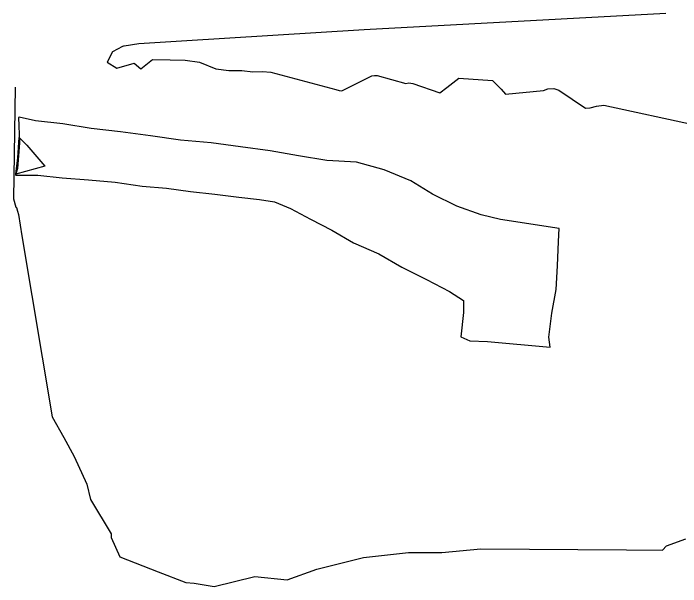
# Model space of a CAD drawing. Extents: x 7167 to 9806, y 3572 to 4349.
# Drawn here: x 7206.8 to 7508.5, y 3912.2 to 4171.6 of the extents above; entities that cross this region are included whole.
import ezdxf

# ---------------------------------------------------------------- set-up
doc = ezdxf.new("R2010")
doc.units = 0
doc.header["$MEASUREMENT"] = 0
doc.layers.add('CONTOURS', color=3, linetype='CONTINUOUS')
doc.layers.add('ROAD_FEATURES', color=7, linetype='CONTINUOUS')

msp = doc.modelspace()

# ---------------------------------------------------------------- linework, layer by layer
at = {"layer": 'CONTOURS', "linetype": 'CONTINUOUS'}
for points, elevation in [([(7501.728975, 4171.647704), (7365.391589, 4164.18487), (7282.876869, 4159.025383), (7263.496711, 4157.855506), (7256.903813, 4156.774653), (7256.573285, 4156.731541), (7256.139506, 4156.581735), (7251.663819, 4154.196871), (7249.19615, 4149.626889), (7253.543299, 4146.856709), (7261.379503, 4149.153603), (7264.374372, 4146.558605), (7269.743067, 4150.704507), (7277.649887, 4150.664953), (7284.527671, 4150.48811), (7290.918308, 4149.545205), (7298.393848, 4146.564709), (7304.137504, 4145.776861), (7310.058357, 4145.795946), (7314.993073, 4145.16177), (7319.467764, 4145.371494), (7323.152824, 4145.050521), (7352.56008, 4137.134171), (7354.074225, 4136.730596), (7355.338314, 4136.559547), (7368.88137, 4143.333026), (7370.011786, 4143.493847), (7371.289762, 4143.547832), (7384.294414, 4139.848895), (7385.664729, 4140.258368), (7387.478867, 4139.930504), (7399.553088, 4135.700068), (7402.835827, 4138.155649), (7408.236271, 4142.289739), (7423.465204, 4141.313788), (7427.299123, 4137.386029), (7429.257093, 4135.134175), (7446.47034, 4136.795487), (7448.428522, 4137.477732), (7451.082652, 4137.664712), (7453.353457, 4136.93795), (7465.430603, 4128.750777), (7467.605396, 4128.860699), (7470.380128, 4129.598961), (7473.694065, 4130.045135), (7515.49965, 4121.024793)], 1998.0275), ([(7207.594712, 4138.181765), (7206.778797, 4087.659804), (7207.90654, 4083.97496), (7208.175385, 4083.812858), (7208.694647, 4082.156549), (7209.08326, 4080.625431), (7210.652276, 4070.931663), (7224.280839, 3989.058478), (7229.58366, 3979.800574), (7234.294084, 3971.155034), (7239.942616, 3958.634769), (7241.682052, 3951.738271), (7251.041762, 3936.217439), (7250.982441, 3934.483361), (7254.855646, 3925.768175), (7272.193, 3918.893958), (7284.731122, 3914.061154), (7288.529396, 3913.898676), (7297.64678, 3912.245133), (7316.0182, 3916.831875), (7330.521756, 3915.345285), (7343.932086, 3920.166641), (7365.130698, 3925.40206), (7385.514559, 3927.767067), (7400.475588, 3927.684994), (7418.114341, 3929.316173), (7484.016527, 3928.939505), (7500.328128, 3928.685347), (7502.076659, 3930.723422), (7510.771526, 3933.858704)], 2001.308333)]:
    msp.add_lwpolyline(points, dxfattribs=dict(at, elevation=elevation))
at = {"layer": 'CONTOURS', "linetype": 'CONTINUOUS', "elevation": 2001.308333}
msp.add_lwpolyline([(7208.741631, 4106.24202), (7209.468707, 4115.533731), (7212.916689, 4112.028465), (7221.044173, 4102.506158), (7207.93862, 4098.923685), (7208.741631, 4106.24202)], close=True, dxfattribs=at)
at = {"layer": 'ROAD_FEATURES', "color": 1}
msp.add_polyline3d([(7427.07081, 4078.335884, 1998.384852), (7418.363568, 4080.543009, 1998.511092), (7407.299459, 4084.423515, 1998.287541), (7396.28509, 4089.768491, 1998.216855), (7386.528907, 4095.810488, 1998.138373), (7374.500913, 4100.780965, 1998.166384), (7361.926087, 4104.279284, 1998.283738), (7348.574309, 4105.115184, 1998.156211), (7335.724258, 4107.140389, 1998.347571), (7322.940681, 4109.413275, 1998.404723), (7309.451933, 4111.206259, 1998.475635), (7296.152825, 4113.008956, 1998.779104), (7282.408394, 4114.255092, 1999.16166), (7268.840222, 4116.162323, 1999.415394), (7255.254399, 4118.069417, 1999.931525), (7241.951524, 4119.588071, 2000.709845), (7229.19269, 4121.685195, 2001.146717), (7216.866853, 4123.015751, 2001.286587), (7209.379823, 4124.720507, 2001.089114), (7209.081666, 4124.551325, 2001.026271), (7209.575085, 4113.055247, 2001.385858), (7208.682141, 4101.504206, 2001.72398), (7207.778337, 4098.367395, 2001.218731), (7217.829328, 4098.491384, 2001.247243), (7228.779089, 4097.234779, 2001.041576), (7240.711818, 4096.321586, 2000.571844), (7252.785397, 4095.201056, 1999.754569), (7265.019076, 4093.422613, 1999.208225), (7276.032359, 4092.489385, 1999.143783), (7286.889024, 4091.023261, 1998.713388), (7297.941443, 4089.767247, 1998.623341), (7308.68724, 4088.408413, 1998.611858), (7318.024101, 4087.375477, 1998.696672), (7324.850833, 4086.349373, 1998.473442), (7332.137562, 4083.286552, 1998.447787), (7341.184151, 4078.587644, 1998.427639), (7350.785894, 4073.505854, 1998.677082), (7360.534135, 4067.794535, 1998.651787), (7372.008123, 4062.883218, 1998.560231), (7382.492746, 4056.774732, 1998.632986), (7393.511496, 4051.223326, 1998.735287), (7403.961124, 4045.781013, 1998.660259), (7410.302172, 4041.767369, 1998.716397), (7410.289486, 4036.335032, 1998.93465), (7409.091363, 4025.25408, 1999.077467), (7413.191016, 4023.475738, 1999.104202), (7421.097324, 4023.198859, 1998.939995), (7449.541386, 4020.672716, 1998.885377), (7448.962191, 4025.173398, 1999.382497), (7450.326249, 4036.039524, 1999.282485), (7452.285626, 4046.622038, 1998.936815), (7452.847314, 4057.44778, 1998.720795), (7453.278423, 4068.362661, 1998.484216), (7453.518778, 4074.241377, 1998.202768), (7427.07081, 4078.335884, 1998.384852)], close=True, dxfattribs=at)

doc.saveas('drawing.dxf')
